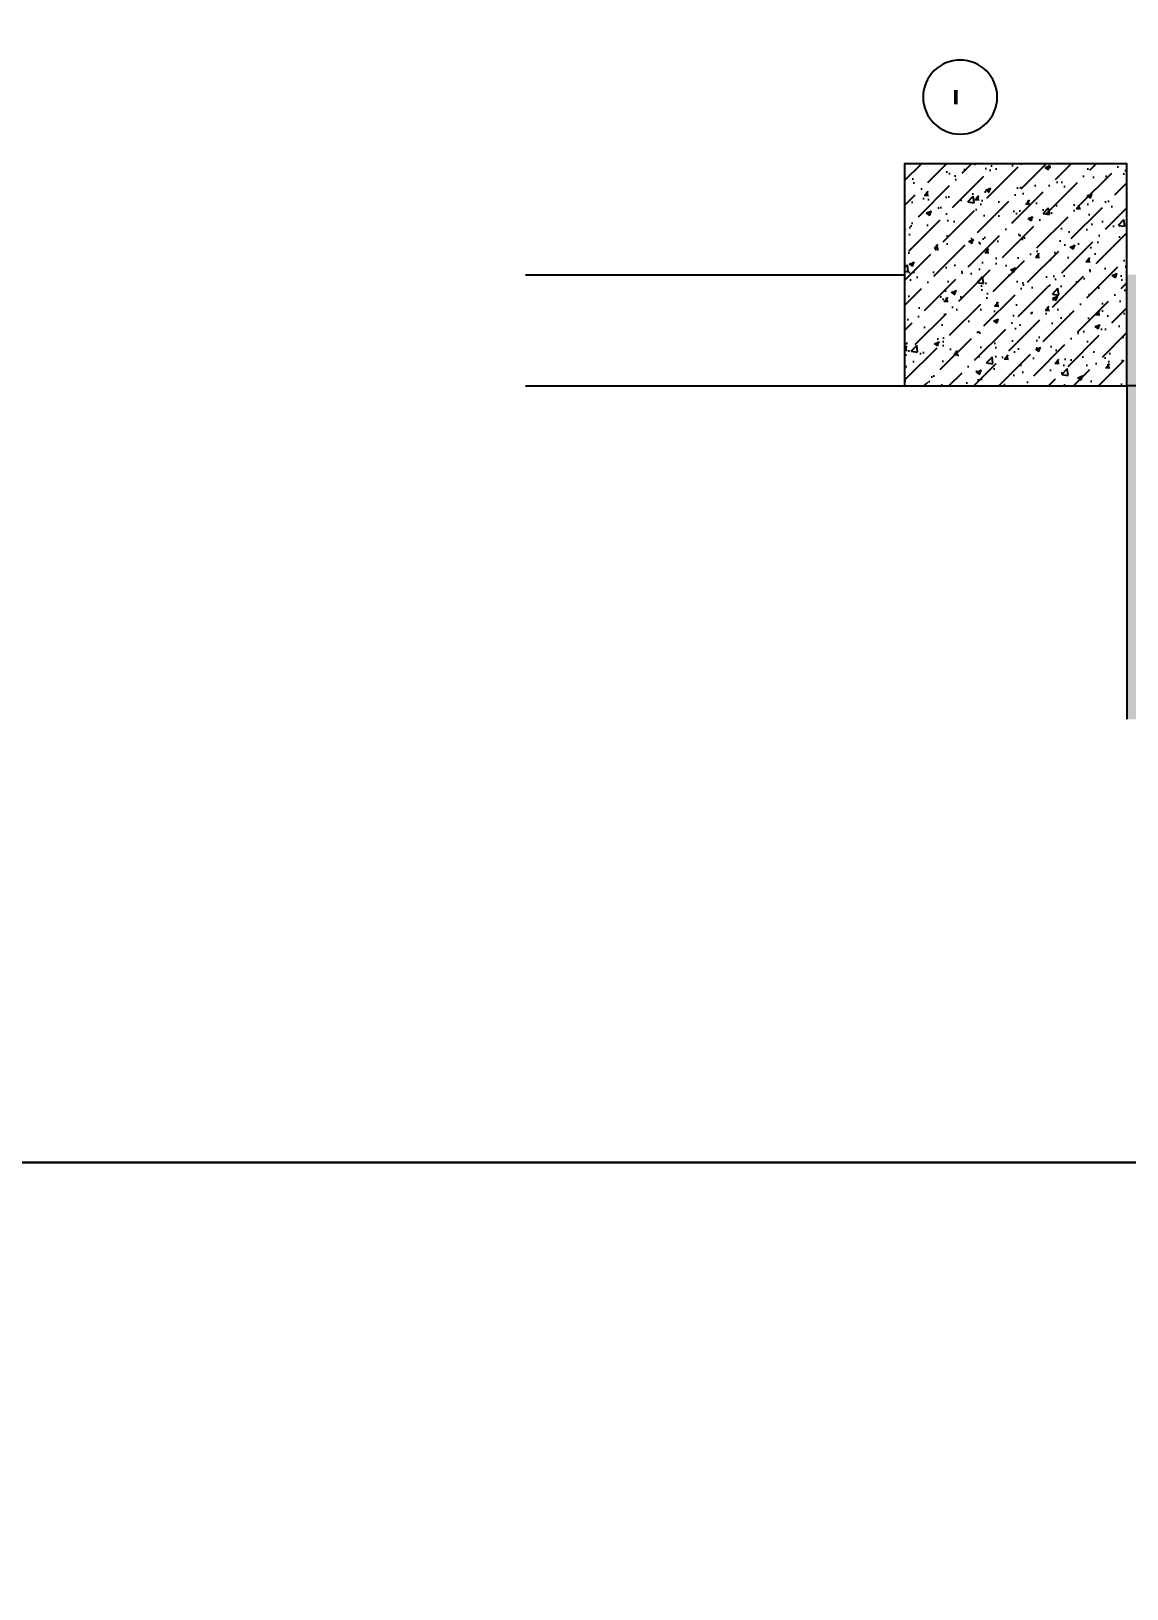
# Model space of a CAD drawing. Header units: millimetres. Extents: x 3104083 to 3173399, y -3165492 to -3044687.
# Drawn here: x 3127565 to 3129536, y -3056706 to -3053902 of the extents above; entities that cross this region are included whole.
import ezdxf
from ezdxf.enums import TextEntityAlignment as Align

# ---------------------------------------------------------------- set-up
doc = ezdxf.new("R2010")
doc.units = ezdxf.units.MM
doc.header["$LTSCALE"] = 500
doc.header["$MEASUREMENT"] = 0
doc.layers.get('0').update_dxf_attribs({"linetype": 'CONTINUOUS'})
for name, color, linetype in [('A-土建墙（含管井、立管）', 6, 'CONTINUOUS'), ('A-土建柱', 6, 'CONTINUOUS'), ('A-土建柱填充', 251, 'CONTINUOUS'), ('A-轴号', 4, 'CONTINUOUS'), ('E-立面填充', 250, 'CONTINUOUS')]:
    doc.layers.add(name, color=color, linetype=linetype)
doc.layers.add('DEFPOINTS(视图框)', color=250, linetype='CONTINUOUS', plot=False)
doc.styles.add('NAME-1', font='SIMHEI.TTF')

# ---------------------------------------------------------------- blocks, each defined once
blk = doc.blocks.new('轴号')
at = {"color": 4}
blk.add_circle((4, 0), 4, dxfattribs=at)
at = {"color": 2, "style": 'NAME-1'}
blk.add_attdef('1', text='', height=4, dxfattribs=at).set_placement((4, 0), align=Align.MIDDLE)

msp = doc.modelspace()

# ---------------------------------------------------------------- hatches: boundary and pattern name
at = {"layer": 'A-土建柱填充'}
h = msp.add_hatch(dxfattribs=at)
h.set_pattern_fill('AR-CONC,_O', color=256, scale=0.5)
h.set_pattern_definition([(50, (2960534.45, -2917354.535), (91.092334, -7.969543), [9.525, -104.775]), (355, (2960534.45, -2917354.53), (-17.621413, 95.52832), [7.62, -83.82]), (100.451, (2960542.04, -2917355.2), (73.47125, 87.558344), [8.095, -89.045]), (46.1842, (2960534.45, -2917329.13), (135.53952, -21.021164), [14.2875, -157.1625]), (96.6356, (2960545.74, -2917330.89), (118.70212, 123.71278), [12.1425, -133.5675]), (351.184, (2960534.45, -2917329.13), (118.7023, 123.71256), [11.43, -125.73]), (21, (2960547.15, -2917335.485), (75.80744, -51.13276), [9.525, -104.775]), (326, (2960547.15, -2917335.48), (30.901014, 92.093983), [7.62, -83.82]), (71.4514, (2960553.465, -2917339.746), (106.708245, 40.96143), [8.095, -89.045]), (37.5, (2960534.448, -2917354.535), (1.5443016, 42.2775194), [0, -82.804, 0, -85.09, 0, -84.1375]), (7.5, (2960534.45, -2917354.535), (33.409831, 50.090287), [0, -48.514, 0, -80.899, 0, -32.0675]), (327.5, (2960506.127, -2917354.535), (67.7952976, -2.864372), [0, -31.75, 0, -99.06, 0, -131.445]), (317.5, (2960493.427, -2917354.535), (74.06459, 12.713246), [0, -41.275, 0, -65.786, 0, -93.345])])
h.paths.add_polyline_path([(3129536.492, -3054540.435), (3129536.492, -3054140.435), (3129136.492, -3054140.435), (3129136.492, -3054540.435)])
h = msp.add_hatch(dxfattribs=at)
h.set_pattern_fill('ANSI36,_O', color=256, scale=10)
h.set_pattern_definition([(45, (2960534.448, -2917354.535), (16.83798, 61.739261), [79.375, -15.875, 0, -15.875])])
h.paths.add_polyline_path([(3129536.492, -3054540.435), (3129536.492, -3054140.435), (3129136.492, -3054140.435), (3129136.492, -3054540.435)])
at = {"layer": 'E-立面填充', "ltscale": 0.15}
h = msp.add_hatch(dxfattribs=at)
h.set_pattern_fill('ZIGZAG', color=256, scale=10, angle=315, style=0)
h.set_pattern_definition([(315, (135512.085, -110939.538), (22.4506403, -5e-15), [15.875, -15.875]), (45, (135523.31, -110950.763), (5e-15, 22.4506403), [15.875, -15.875])])
h.paths.add_polyline_path([(3131426.492, -3054450.435), (3131426.492, -3054540.435), (3131536.492, -3054540.435), (3131536.492, -3055108.856), (3131736.492, -3055108.856), (3131736.492, -3054340.435), (3129536.492, -3054340.435), (3129536.492, -3054540.435), (3131086.492, -3054540.435), (3131086.492, -3054450.435)])
h.paths.add_polyline_path([(3129536.492, -3055140.435), (3129636.492, -3055140.435), (3129636.492, -3054540.435), (3129536.492, -3054540.435)])

# ---------------------------------------------------------------- linework, layer by layer
at = {"layer": 'A-土建墙（含管井、立管）', "color": 6}
msp.add_line((3129536.492, -3054540.435), (3129536.492, -3055140.435), dxfattribs=at)
for points in [[(3128454.448, -3054340.435), (3129136.492, -3054340.435)], [(3128454.448, -3054540.435), (3129136.492, -3054540.435)], [(3128454.448, -3054540.435), (3129136.492, -3054540.435)], [(3131516.492, -3054540.435), (3129536.492, -3054540.435)]]:
    msp.add_lwpolyline(points, dxfattribs=at)
at = {"layer": 'A-土建柱'}
msp.add_lwpolyline([(3129536.492, -3054540.435), (3129536.492, -3054140.435), (3129136.492, -3054140.435), (3129136.492, -3054540.435), (3129536.492, -3054540.435)], dxfattribs=at)
at = {"layer": 'DEFPOINTS(视图框)', "color": 1, "ltscale": 100}
for points in [[(3111863.813, -3044686.615), (3154170.076, -3044686.615), (3154170.076, -3055938.21), (3111863.813, -3055938.21)], [(3111863.813, -3055938.21), (3154170.076, -3055938.21), (3154170.076, -3068724.418), (3111863.813, -3068724.418)]]:
    msp.add_lwpolyline(points, close=True, dxfattribs=at)

# ---------------------------------------------------------------- block references
at = {"layer": 'A-轴号', "color": 4, "ltscale": 20}
ref = msp.add_blockref('轴号', (3129236.492, -3054087.221), dxfattribs=dict(at, xscale=-16.66666666666666, yscale=16.66666666666666, zscale=16.66666666666666, rotation=270))
ref.add_attrib('1', '-', dxfattribs={"layer": '0', "color": 2, "height": 66.667, "rotation": 270, "style": 'NAME-1'}).set_placement((3129236.492, -3054020.555), align=Align.MIDDLE)

doc.saveas('drawing.dxf')
